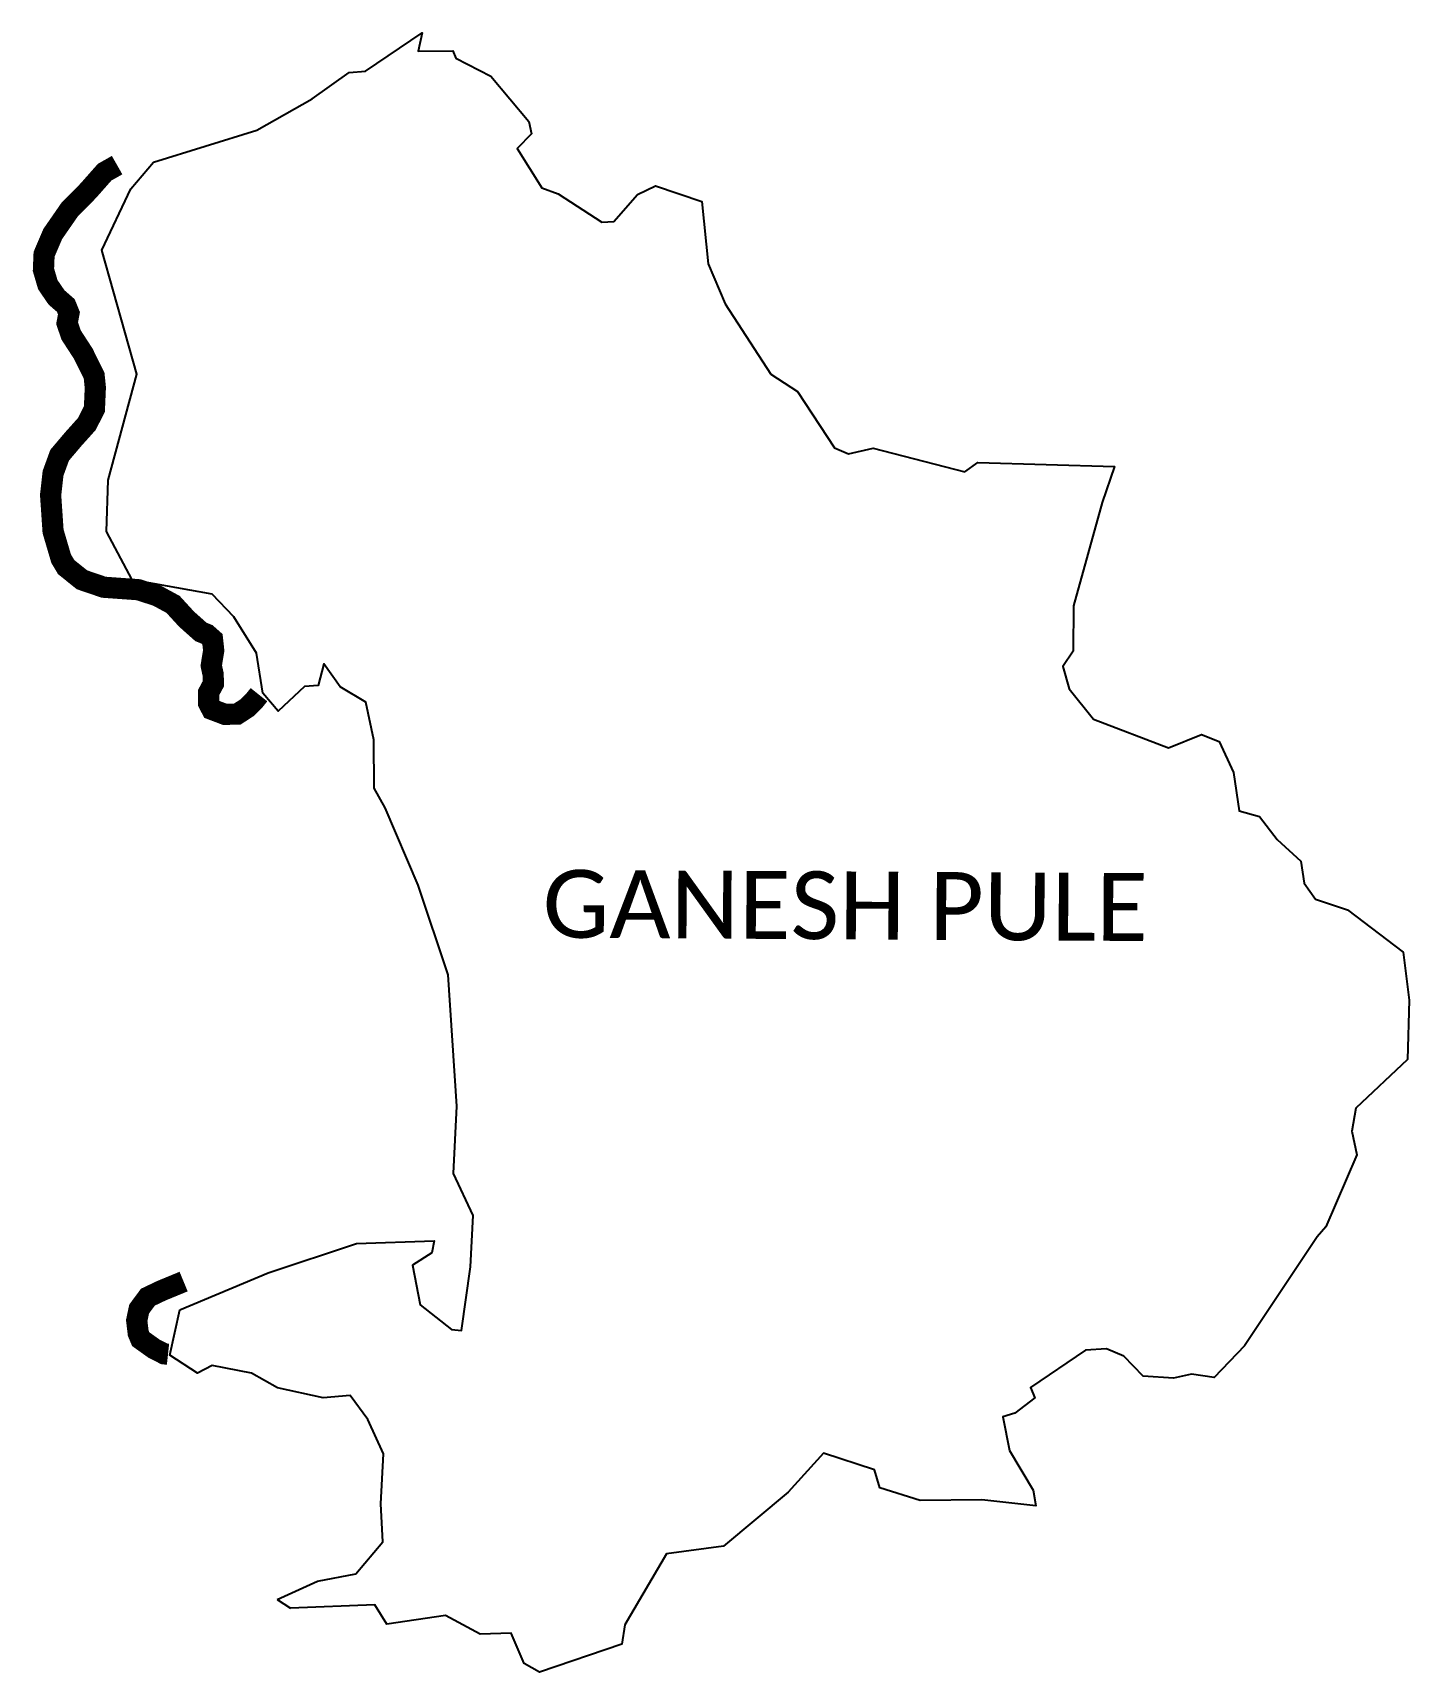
# Model space of a CAD drawing. Header units: metres. Extents: x 317420 to 320664, y 1863782 to 1867647.
import ezdxf

# ---------------------------------------------------------------- set-up
doc = ezdxf.new("R2010")
doc.units = ezdxf.units.M
for name, color, linetype in [('UNPROTECTED', 130, 'Continuous'), ('village', 3, 'Continuous'), ('VILLAGE NAME', 250, 'Continuous')]:
    doc.layers.add(name, color=color, linetype=linetype)
doc.styles.get("Standard").update_dxf_attribs({"font": 'simplex.shx'})

msp = doc.modelspace()

# ---------------------------------------------------------------- linework, layer by layer
at = {"layer": 'UNPROTECTED', "const_width": 50, "flags": 128}
for points in [[(317618.4, 1867335.3), (317589, 1867318.6), (317550.2, 1867274.7), (317506.3, 1867230.1), (317466.8, 1867173), (317446.3, 1867125.1), (317444.8, 1867088.5), (317455.1, 1867053.4), (317475.6, 1867023.4), (317497.5, 1867004.3), (317504.9, 1866986.1), (317500.5, 1866962.6), (317510, 1866934.8), (317538.5, 1866890.9), (317564.2, 1866839), (317567.1, 1866810.8), (317564.9, 1866760.3), (317547.3, 1866725.2), (317515.8, 1866690.1), (317482.9, 1866651.3), (317467.5, 1866608.9), (317461.7, 1866557.4), (317467.5, 1866471.8), (317486.5, 1866407.4), (317498.3, 1866387.6), (317535.6, 1866357.6), (317586.9, 1866340.1), (317668.9, 1866334.2), (317713.5, 1866319.6), (317750.1, 1866299.8), (317782.3, 1866264.7), (317816, 1866234.7), (317830, 1866229.1), (317843.2, 1866217.4), (317846.1, 1866191.1), (317840.3, 1866155.2), (317844.7, 1866134.8), (317845.4, 1866112.8), (317834.4, 1866092.3), (317834.4, 1866066), (317841.7, 1866052.1), (317872.5, 1866040.4), (317901.8, 1866041.1), (317925.3, 1866056.4), (317943, 1866074.5), (317952.8, 1866086.7)], [(317775.2, 1864703.1), (317723.3, 1864681.7), (317691, 1864666.3), (317670.4, 1864638.5), (317664.6, 1864611.3), (317668.2, 1864581.3), (317674.1, 1864567.3), (317704.9, 1864545.3), (317729.2, 1864532.8), (317738.4, 1864531.8)]]:
    msp.add_lwpolyline(points, dxfattribs=at)
at = {"layer": 'village', "flags": 128}
msp.add_lwpolyline([(317995.5, 1863953.4), (318027, 1863932.8)], dxfattribs=at)
at = {"layer": 'village', "color": 3, "true_color": 0x00ff00}
for points in [[(317995.5, 1863953.4, 0), (318091, 1863996.6, 0), (318180.8, 1864013.9, 0), (318244.4, 1864089.5, 0), (318240.3, 1864179.1, 0), (318246.3, 1864297, 0), (318209.4, 1864378.2, 0), (318167.8, 1864434.6, 0), (318103.8, 1864429.1, 0), (317996.7, 1864452.4, 0), (317935.2, 1864487.3, 0), (317842.4, 1864504.9, 0), (317808, 1864487.1, 0), (317742.7, 1864529.6, 0), (317766, 1864636.5, 0), (317974.2, 1864723.8, 0), (318182.3, 1864792.7, 0), (318365.8, 1864799.4, 0), (318360, 1864770.6, 0), (318315, 1864742.1, 0), (318333.1, 1864648.6, 0), (318406.5, 1864590.4, 0), (318430.5, 1864587.8, 0), (318451.2, 1864737.9, 0), (318457.7, 1864858.7, 0), (318411.7, 1864957.7, 0), (318418.9, 1865116.4, 0), (318398.9, 1865426.6, 0), (318328.2, 1865637.4, 0), (318250.1, 1865819.8, 0), (318224.5, 1865866.7, 0), (318223.3, 1865980, 0), (318204.8, 1866068.9, 0), (318144.1, 1866105.6, 0), (318105.3, 1866159.2, 0), (318092, 1866108.2, 0), (318059.8, 1866105.8, 0), (317997.9, 1866048.2, 0), (317961.7, 1866090.7, 0), (317946.9, 1866184.6, 0), (317893.5, 1866270.1, 0), (317842.8, 1866323.7, 0), (317653.6, 1866357.2, 0), (317593.7, 1866471.2, 0), (317597.4, 1866592.3, 0), (317664.7, 1866842.2, 0), (317582.1, 1867134.5, 0), (317650.6, 1867279.2, 0), (317704, 1867342.4, 0), (317947.5, 1867417.7, 0), (318078.5, 1867491.3, 0), (318165.4, 1867554, 0), (318204, 1867557.1, 0), (318337.5, 1867647.3, 0), (318328.1, 1867604.2, 0), (318409.6, 1867604.4, 0), (318416.9, 1867587.7, 0), (318499.7, 1867545.3, 0), (318588.9, 1867438.2, 0), (318595.3, 1867409.2, 0), (318561.2, 1867374.4, 0), (318619.2, 1867281.8, 0), (318658.1, 1867267.2, 0), (318761.2, 1867200.9, 0), (318789, 1867202.3, 0), (318845.4, 1867265.8, 0), (318887.7, 1867286.6, 0), (318997, 1867249.2, 0), (319011.9, 1867102.2, 0), (319051.8, 1867008.5, 0), (319159.1, 1866842.5, 0), (319222, 1866801.2, 0), (319309.6, 1866668.5, 0), (319342.7, 1866654.4, 0), (319400.5, 1866668.3, 0), (319616.6, 1866612.2, 0), (319647.3, 1866633.9, 0), (319969.2, 1866625.1, 0), (319940.1, 1866539.5, 0), (319872.6, 1866296, 0), (319871.7, 1866189.5, 0), (319847.5, 1866153.3, 0), (319862.5, 1866100.4, 0)], [(319862.5, 1866100.4, 0), (319919.7, 1866029.2, 0), (320096.9, 1865961.3, 0), (320174.6, 1865993, 0), (320215.8, 1865976.5, 0), (320249.5, 1865903.3, 0), (320262.9, 1865812.7, 0), (320311.2, 1865799.6, 0), (320352.7, 1865745.6, 0), (320408.5, 1865694.5, 0), (320416.4, 1865642.5, 0), (320443.2, 1865604.6, 0), (320518.4, 1865579.6, 0), (320650.1, 1865479.7, 0), (320664, 1865366.7, 0), (320660, 1865226.4, 0), (320537.9, 1865112.1, 0), (320528.8, 1865057.8, 0), (320540.9, 1865001.8, 0), (320467.8, 1864832.5, 0), (320447, 1864808.5, 0), (320276, 1864551.9, 0), (320204.4, 1864476.8, 0), (320150.8, 1864484.6, 0), (320108.1, 1864475.2, 0), (320036.8, 1864480.3, 0), (319991.3, 1864527.1, 0), (319950.3, 1864544.8, 0), (319900.8, 1864541.7, 0), (319771.5, 1864453.1, 0), (319781.3, 1864429.2, 0), (319734.8, 1864392.6, 0), (319706.1, 1864384.2, 0), (319721.5, 1864304.6, 0), (319777.3, 1864211, 0), (319783.6, 1864174.4, 0), (319656.8, 1864188.2, 0), (319511, 1864186.8, 0), (319416, 1864216.7, 0), (319403.6, 1864259.5, 0), (319283.8, 1864298.6, 0), (319200.4, 1864206.4, 0), (319047.6, 1864079.4, 0), (318913.4, 1864061.3, 0), (318815.5, 1863893.6, 0), (318807.9, 1863848, 0), (318613.8, 1863782.1, 0), (318577.7, 1863802.3, 0), (318547.6, 1863874.4, 0), (318473.9, 1863872, 0), (318392.7, 1863915.7, 0), (318254.3, 1863895.5, 0), (318226.1, 1863940.9, 0), (318027, 1863932.8, 0)]]:
    msp.add_polyline3d(points, dxfattribs=at)

# ---------------------------------------------------------------- texts
at = {"layer": 'VILLAGE NAME', "insert": (318622.1, 1865674), "char_height": 160.021, "attachment_point": 1, "rotation": 359.6762}
msp.add_mtext_dynamic_manual_height_columns('{\\fCalibri|b0|i0|c0|p34;GANESH PULE}', width=2105.72, gutter_width=800.1, heights=[0], dxfattribs=at)

doc.saveas('drawing.dxf')
